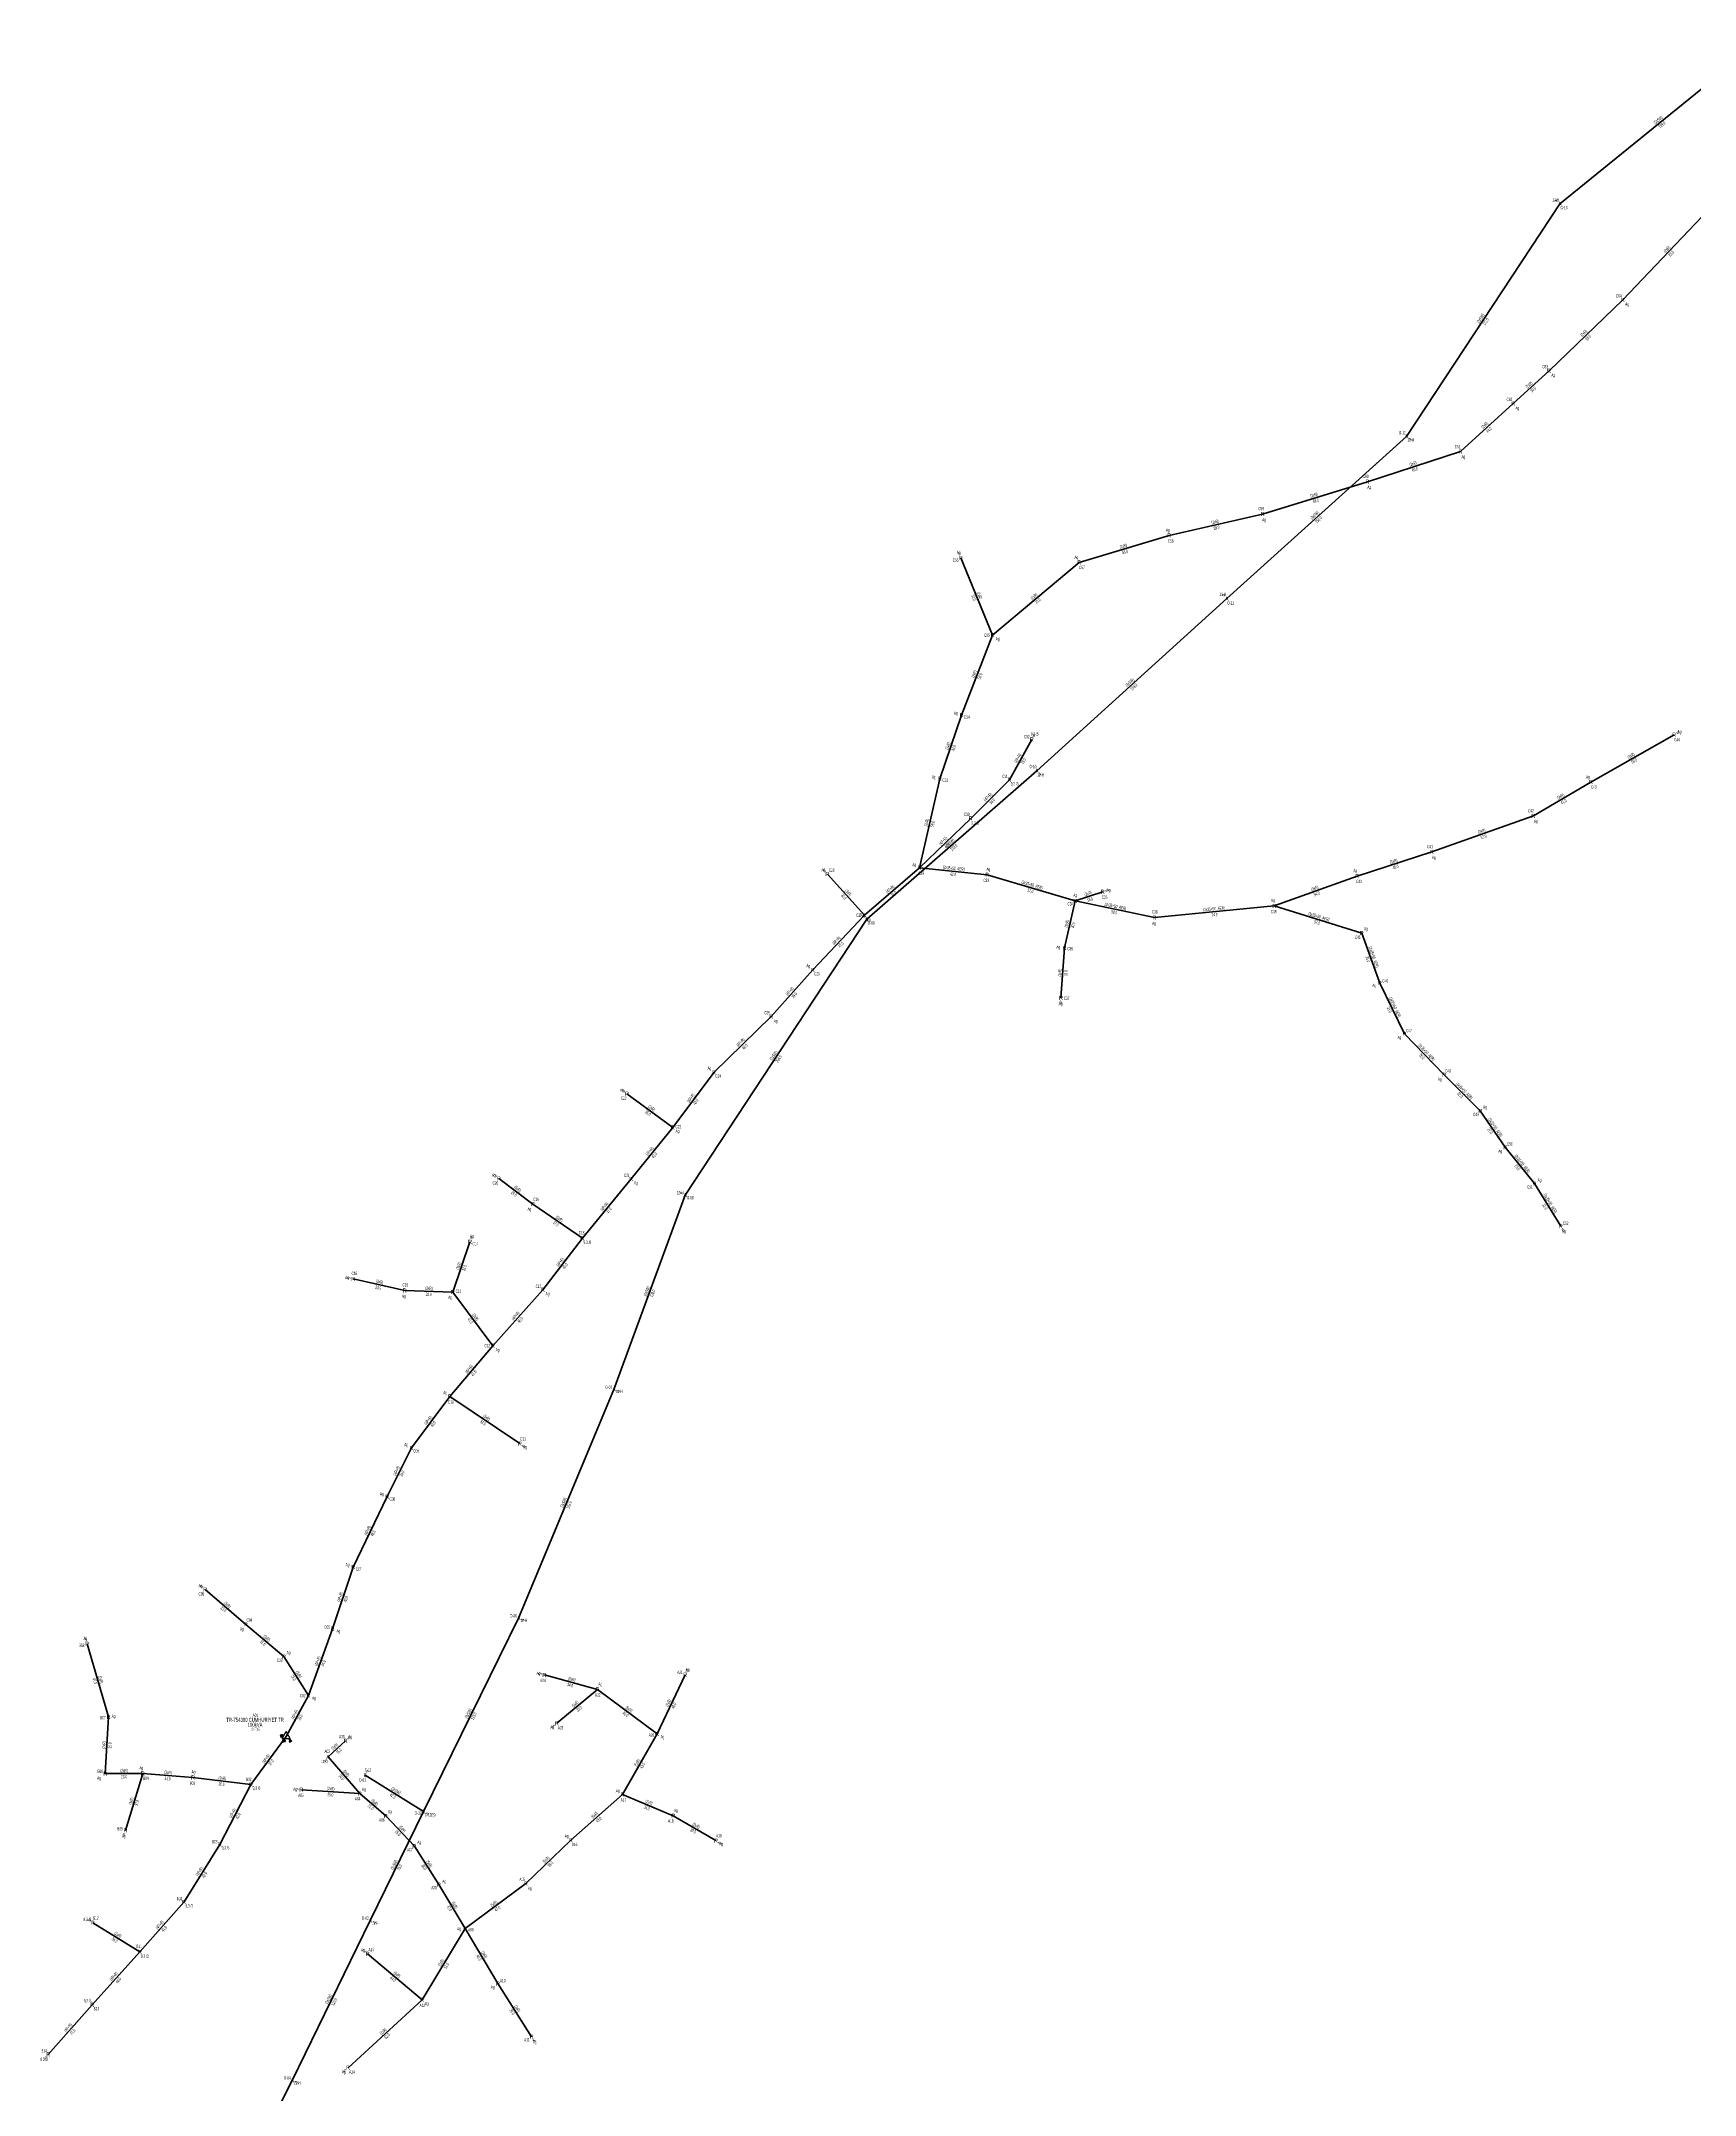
# Model space of a CAD drawing. Header units: millimetres. Extents: x 457514 to 465753, y 4009688 to 4014636.
# Drawn here: x 459125 to 460147, y 4012683 to 4013951 of the extents above; entities that cross this region are included whole.
import ezdxf
from ezdxf.enums import TextEntityAlignment as Align

# ---------------------------------------------------------------- set-up
doc = ezdxf.new("R2010")
doc.units = ezdxf.units.MM
for name, color, linetype, lineweight in [('DIREK_AG_MEVCUT', 120, 'Continuous', 25), ('DIREK_ENH_MEVCUT', 6, 'Continuous', 25), ('DIREK_OG_MEVCUT', 16, 'Continuous', 25), ('HAT_AG_HAVAI_MEVCUT', 126, 'Continuous', 50), ('HAT_ENH_HAVAI_MEVCUT', 6, 'Continuous', 70), ('TRAFO_MEVCUT', 5, 'Continuous', 30), ('TRAFO_TADILAT_BYSK', 5, 'Continuous', 30)]:
    doc.layers.add(name, color=color, linetype=linetype, lineweight=lineweight)
doc.styles.add('Direk', font='B_CAD')
doc.styles.get("Standard").update_dxf_attribs({"font": 'Arial'})

# ---------------------------------------------------------------- blocks, each defined once
blk = doc.blocks.new('MEV_DIREK')
h = blk.add_hatch(color=32)
h.paths.add_polyline_path([(-2.1, 1), (-2.4, 1.1), (-3.3, -0.5), (-3.1, -0.7), (-2.7, 0.1), (-1.9, -0.4), (-1.8, -0.2), (-2.6, 0.2)])
h.paths.add_polyline_path([(-3.5, -0.2), (-3.3, -0.2), (-2.6, 1), (-2.7, 1.1)])
h.paths.add_polyline_path([(-3.5, 0.3), (-3.4, 0.2), (-3.1, 0.8), (-3.2, 0.9)])
h.paths.add_polyline_path([(-3.6, 0.8), (-3.7, 0.7), (-3.5, 0.6), (-3.5, 0.7)])
h.paths.add_polyline_path([(-1.5, -2.3), (-2.3, -2.3), (-2.5, -3.5), (-2.4, -3.5), (-2.2, -2.5), (-1.9, -2.5), (-2.1, -3.5), (-2, -3.5), (-1.8, -2.5), (-1.5, -2.5), (-1.7, -3.5), (-1.6, -3.5), (-1.4, -2.5), (-1.1, -2.5), (-1.3, -3.5), (-1.2, -3.5), (-1, -2.5), (-0.7, -2.5), (-0.9, -3.5), (-0.8, -3.5), (-0.6, -2.3), (-1.3, -2.3), (-1.3, -1.4), (-1.5, -1.4)])
at = {"layer": 'TRAFO_MEVCUT'}
for points in [[(2.4, -1.6), (2.1, -1.9), (2.1, -1.4), (1.9, -1.4), (2, -2.3), (2.2, -2), (2.3, -2.7), (2.1, -2.7), (2.4, -2.9), (2.4, -2.9), (2.6, -2.5), (2.4, -2.6)], [(2.4, -1.6), (2.1, -1.9), (2.1, -1.4), (1.9, -1.4), (2, -2.3), (2.2, -2), (2.3, -2.7), (2.1, -2.7), (2.4, -2.9), (2, -3.2), (2.2, -3.8), (2.3, -3.7), (2.1, -3.3), (2.3, -3.1), (2.4, -3.6), (2.5, -3.6), (2.3, -3.1), (2.5, -2.9), (2.7, -3.4), (2.7, -3.4), (2.6, -2.9), (2.7, -2.8), (2.9, -3.2), (3, -3.2), (2.8, -2.7), (3, -2.6), (3.1, -3.1), (3.2, -3), (3, -2.4), (2.4, -2.9), (2.6, -2.5), (2.4, -2.6)], [(3, -2.6), (3.1, -3.1), (3.2, -3), (3, -2.4), (2.4, -2.9), (2.6, -2.5), (2.4, -2.6), (2.4, -1.6), (2.1, -1.9), (2.1, -1.4), (1.9, -1.4), (2, -2.3), (2.2, -2), (2.3, -2.7), (2.1, -2.7), (2.4, -2.9), (2, -3.2), (2.2, -3.8), (2.3, -3.7), (2.1, -3.3), (2.3, -3.1), (2.4, -3.6), (2.5, -3.6), (2.3, -3.1), (2.5, -2.9), (2.7, -3.4), (2.7, -3.4), (2.6, -2.9), (2.7, -2.8), (2.9, -3.2), (3, -3.2), (2.8, -2.7)]]:
    blk.add_hatch(color=32, dxfattribs=at).paths.add_polyline_path(points)
at = {"layer": 'TRAFO_MEVCUT', "linetype": 'Continuous'}
for p, q in [((-2.5, -1.4), (0, 2.9)), ((2.5, -1.4), (0, 2.9)), ((-2.5, -1.4), (2.5, -1.4))]:
    blk.add_line(p, q, dxfattribs=at)
at = {"layer": 'TRAFO_MEVCUT', "color": 32, "flags": 128}
blk.add_lwpolyline([(1.9, -1.4), (2.1, -1.4), (2.1, -1.9), (2.4, -1.6), (2.4, -2.6), (2.6, -2.5), (2.4, -2.9), (3, -2.4), (3.2, -3), (3.1, -3.1), (3, -2.6), (2.8, -2.7), (3, -3.2), (2.9, -3.2), (2.7, -2.8), (2.6, -2.9), (2.7, -3.4), (2.7, -3.4), (2.5, -2.9), (2.3, -3.1), (2.5, -3.6), (2.4, -3.6), (2.3, -3.1), (2.1, -3.3), (2.3, -3.7), (2.2, -3.8), (2, -3.2), (2.4, -2.9), (2.1, -2.7), (2.3, -2.7), (2.2, -2), (2, -2.3), (1.9, -1.4)], dxfattribs=at)
at = {"layer": 'TRAFO_TADILAT_BYSK', "color": 32, "flags": 128}
for points in [[(-3.5, 0.6), (-3.5, 0.7), (-3.6, 0.8), (-3.7, 0.7), (-3.5, 0.6)], [(-3.3, -0.2), (-2.6, 1), (-2.7, 1.1), (-3.5, -0.2), (-3.3, -0.2)], [(-3.4, 0.2), (-3.1, 0.8), (-3.2, 0.9), (-3.5, 0.3), (-3.4, 0.2)], [(-1.8, -0.2), (-2.6, 0.2), (-2.1, 1), (-2.4, 1.1), (-3.3, -0.5), (-3.1, -0.7), (-2.7, 0.1), (-1.9, -0.4), (-1.8, -0.2)], [(-1.3, -1.4), (-1.5, -1.4), (-1.5, -2.3), (-2.3, -2.3), (-2.5, -3.5), (-2.4, -3.5), (-2.2, -2.5), (-1.9, -2.5), (-2.1, -3.5), (-2, -3.5), (-1.8, -2.5), (-1.5, -2.5), (-1.7, -3.5), (-1.6, -3.5), (-1.4, -2.5), (-1.1, -2.5), (-1.3, -3.5), (-1.2, -3.5), (-1, -2.5), (-0.7, -2.5), (-0.9, -3.5), (-0.8, -3.5), (-0.6, -2.3), (-1.3, -2.3), (-1.3, -1.4)]]:
    blk.add_lwpolyline(points, dxfattribs=at)

msp = doc.modelspace()

# ---------------------------------------------------------------- linework, layer by layer
at = {"layer": 'HAT_AG_HAVAI_MEVCUT'}
for p, q in [((460102.015878, 4013791.179752), (460159.140456, 4013850.987033)), ((460056.483287, 4013747.37169), (460102.015878, 4013791.179752)), ((460034.383529, 4013727.161911), (460056.483287, 4013747.37169)), ((460001.76346, 4013697.536215), (460034.383529, 4013727.161911)), ((459944.363748, 4013678.908712), (460001.76346, 4013697.536215)), ((459879.598458, 4013658.953296), (459944.363748, 4013678.908712)), ((459821.936702, 4013645.711105), (459879.598458, 4013658.953296)), ((459766.419973, 4013629.063117), (459821.936702, 4013645.711105)), ((459712.931324, 4013584.180925), (459693.282338, 4013631.859671)), ((459712.931324, 4013584.180925), (459766.419973, 4013629.063117)), ((459693.748948, 4013534.838076), (459712.931324, 4013584.180925)), ((459680.316432, 4013495.546352), (459693.748948, 4013534.838076)), ((459723.303948, 4013494.821546), (459737.072102, 4013519.784227)), ((460082.33503, 4013493.482538), (460133.742616, 4013522.695944)), ((459667.796357, 4013440.527022), (459680.316432, 4013495.546352)), ((459699.40151, 4013470.996599), (459723.303948, 4013494.821546)), ((460046.779656, 4013472.590781), (460082.33503, 4013493.482538)), ((459667.796357, 4013440.527022), (459699.40151, 4013470.996599)), ((459984.112297, 4013450.328321), (460046.779656, 4013472.590781)), ((459633.858267, 4013411.260411), (459667.796357, 4013440.527022)), ((459667.796357, 4013440.527022), (459709.598733, 4013436.217255)), ((459937.976273, 4013435.400704), (459984.112297, 4013450.328321)), ((459633.858267, 4013411.260411), (459610.898637, 4013436.680102)), ((459709.598733, 4013436.217255), (459763.977239, 4013420.035979)), ((459886.787626, 4013416.987234), (459937.976273, 4013435.400704)), ((459763.977239, 4013420.035979), (459757.30166, 4013391.0923)), ((459763.977239, 4013420.035979), (459780.909004, 4013425.69986)), ((459763.977239, 4013420.035979), (459812.81108, 4013409.784206)), ((459886.787626, 4013416.987234), (459812.81108, 4013409.784206)), ((459886.787626, 4013416.987234), (459940.819186, 4013400.200472)), ((459601.87007, 4013377.474234), (459633.858267, 4013411.260411)), ((459757.30166, 4013391.0923), (459755.133105, 4013360.186551)), ((459940.819186, 4013400.200472), (459952.008838, 4013369.377234)), ((459576.233921, 4013348.622758), (459601.87007, 4013377.474234)), ((459952.008838, 4013369.377234), (459967.173414, 4013338.02955)), ((459540.939326, 4013314.24365), (459576.233921, 4013348.622758)), ((459967.173414, 4013338.02955), (459991.661269, 4013312.705774)), ((459515.408228, 4013280.179659), (459540.939326, 4013314.24365)), ((459991.661269, 4013312.705774), (460014.013391, 4013290.452843)), ((459515.408228, 4013280.179659), (459487.152154, 4013301.067683)), ((460014.013391, 4013290.452843), (460029.430511, 4013267.956337)), ((459489.7502, 4013248.446279), (459515.408228, 4013280.179659)), ((460029.430511, 4013267.956337), (460047.511179, 4013245.521163)), ((459429.068308, 4013232.930694), (459408.042227, 4013248.63917)), ((459459.631, 4013211.793), (459489.7502, 4013248.446279)), ((460047.511179, 4013245.521163), (460063.739966, 4013219.238801)), ((459459.631, 4013211.793), (459429.068308, 4013232.930694)), ((459435.214, 4013179.966), (459459.631, 4013211.793)), ((459379.678797, 4013178.560986), (459390.236833, 4013209.589788)), ((459349.91461, 4013179.529568), (459318.107781, 4013186.723969)), ((459379.678797, 4013178.560986), (459349.91461, 4013179.529568)), ((459404.434396, 4013145.425352), (459379.678797, 4013178.560986)), ((459404.434396, 4013145.425352), (459435.214, 4013179.966)), ((459377.852731, 4013114.087553), (459404.434396, 4013145.425352)), ((459354.066293, 4013082.375326), (459377.852731, 4013114.087553)), ((459377.852731, 4013114.087553), (459421.058603, 4013085.006045)), ((459339.157827, 4013052.328746), (459354.066293, 4013082.375326)), ((459318.170199, 4013008.790087), (459339.157827, 4013052.328746)), ((459305.367591, 4012970.639004), (459318.170199, 4013008.790087)), ((459251.785779, 4012973.389942), (459226.670082, 4012994.896062)), ((459275.353129, 4012953.489698), (459251.785779, 4012973.389942)), ((459290.470577, 4012929.564516), (459305.367591, 4012970.639004)), ((459167.075, 4012916.24), (459153.834, 4012961.412)), ((459290.470577, 4012929.564516), (459275.353129, 4012953.489698)), ((459469.006408, 4012933.231739), (459436.161565, 4012942.224464)), ((459469.006408, 4012933.231739), (459443.889036, 4012912.330709)), ((459505.711543, 4012905.797236), (459469.006408, 4012933.231739)), ((459505.711543, 4012905.797236), (459523.047796, 4012942.304669)), ((459290.470577, 4012929.564516), (459276.792, 4012904.267)), ((459165.057, 4012881.266), (459167.075, 4012916.24)), ((459255.016, 4012874.482), (459276.792, 4012904.267)), ((459302.601992, 4012891.545679), (459313.436408, 4012901.498767)), ((459484.355652, 4012868.417096), (459505.711543, 4012905.797236)), ((459188.146, 4012881.32), (459165.057, 4012881.266)), ((459188.146, 4012881.32), (459177.521, 4012846.221)), ((459219.18, 4012878.844), (459188.146, 4012881.32)), ((459302.601992, 4012891.545679), (459322.144659, 4012868.955506)), ((459255.016, 4012874.482), (459219.18, 4012878.844)), ((459255.016, 4012874.482), (459235.78805, 4012837.541239)), ((459322.144659, 4012868.955506), (459286.11048, 4012871.316671)), ((459322.144659, 4012868.955506), (459338.194623, 4012855.131874)), ((459452.471172, 4012840.098267), (459484.355652, 4012868.417096)), ((459484.355652, 4012868.417096), (459515.785458, 4012855.23713)), ((459338.194623, 4012855.131874), (459355.894525, 4012836.473309)), ((459515.785458, 4012855.23713), (459542.118449, 4012839.865928)), ((459235.78805, 4012837.541239), (459213.665987, 4012802.044661)), ((459355.894525, 4012836.473309), (459371.055324, 4012812.71315)), ((459424.689765, 4012813.312515), (459452.471172, 4012840.098267)), ((459371.055324, 4012812.71315), (459387.331157, 4012785.540232)), ((459387.331157, 4012785.540232), (459424.689765, 4012813.312515)), ((459213.665987, 4012802.044661), (459186.436374, 4012771.191209)), ((459186.436374, 4012771.191209), (459157.367112, 4012789.159005)), ((459387.331157, 4012785.540232), (459360.707917, 4012741.639887)), ((459387.331157, 4012785.540232), (459407.481094, 4012751.565487)), ((459186.436374, 4012771.191209), (459157.039777, 4012738.507887)), ((459360.707917, 4012741.639887), (459327.035113, 4012769.97374)), ((459407.481094, 4012751.565487), (459428.28477, 4012718.826824)), ((459157.039777, 4012738.507887), (459129.833, 4012707.844)), ((459360.707917, 4012741.639887), (459314.984223, 4012699.694024))]:
    msp.add_line(p, q, dxfattribs=at)
at = {"layer": 'HAT_ENH_HAVAI_MEVCUT'}
for p, q in [((460063.126939, 4013850.510067), (460186.863228, 4013950.958816)), ((459968.51017, 4013706.905267), (460063.126939, 4013850.510067)), ((459857.472188, 4013606.703914), (459968.51017, 4013706.905267)), ((459740.178025, 4013500.441432), (459857.472188, 4013606.703914)), ((459635.301315, 4013408.784986), (459740.178025, 4013500.441432)), ((459635.301315, 4013408.784986), (459523.135921, 4013238.428525)), ((459479.134268, 4013118.488316), (459523.135921, 4013238.428525)), ((459420.250142, 4012977.263273), (459479.134268, 4013118.488316)), ((459361.555, 4012857.863), (459420.250142, 4012977.263273)), ((459325.557683, 4012880.320876), (459361.555, 4012857.863)), ((459361.555, 4012857.863), (459328.686565, 4012790.479623)), ((459280.490184, 4012691.823966), (459328.686565, 4012790.479623)), ((459229.23573, 4012590.715318), (459280.490184, 4012691.823966))]:
    msp.add_line(p, q, dxfattribs=at)

# ---------------------------------------------------------------- block references
at = {"layer": 'TRAFO_MEVCUT'}
msp.add_blockref('MEV_DIREK', (459276.792, 4012904.267), dxfattribs=at)

# ---------------------------------------------------------------- texts
at = {"layer": 'DIREK_AG_MEVCUT', "width": 0.53}
for s, p in [('C64', (460099.536506, 4013793.65012)), ('Ag', (460104.673331, 4013788.531949)), ('C63', (460054.088788, 4013749.924408)), ('Ag', (460059.043886, 4013744.641897)), ('C62', (460032.025994, 4013729.748807)), ('Ag', (460036.902073, 4013724.39834)), ('C61', (460000.007505, 4013700.563858)), ('Ag', (460003.608739, 4013694.354561)), ('C60', (459943.308235, 4013682.245761)), ('Ag', (459945.451536, 4013675.469626)), ('C59', (459878.690853, 4013662.33357)), ('Ag', (459880.529927, 4013655.484145)), ('Ag', (459821.018663, 4013649.182495)), ('C58', (459822.831543, 4013642.32743)), ('C56', (459690.04636, 4013630.526085)), ('Ag', (459691.897232, 4013635.220663)), ('Ag', (459764.678177, 4013632.291738)), ('C57', (459768.08177, 4013625.982787)), ('C55', (459709.431501, 4013584.145703)), ('Ag', (459716.010883, 4013581.974388)), ('Ag', (459690.14813, 4013536.152859)), ('C54', (459697.03664, 4013533.637626)), ('C32', (459734.007353, 4013521.474588)), ('9,3 /5', (459738.903211, 4013523.104164)), ('C44', (460135.471852, 4013519.652961)), ('Ag', (460137.053846, 4013524.577617)), ('Ag', (459676.621037, 4013496.595305)), ('C53', (459683.683415, 4013494.59062)), ('C31', (459720.508208, 4013496.927214)), ('9,3 /3', (459726.482108, 4013492.427851)), ('Ag', (460080.49497, 4013496.666659)), ('C43', (460084.086249, 4013490.452153)), ('C30', (459696.951402, 4013473.495993)), ('9,3 /3', (459702.145327, 4013468.197586)), ('C42', (460045.300623, 4013475.762919)), ('Ag', (460048.322061, 4013469.282728)), ('C41', (459982.987641, 4013453.642705)), ('Ag', (459608.393202, 4013439.453988)), ('C28', (459613.496001, 4013439.026099)), ('Ag', (459664.536399, 4013442.487617)), ('Ag', (459710.293736, 4013439.718037)), ('Ag', (459936.80798, 4013438.821395)), ('Ag', (459985.273596, 4013446.905952)), ('C29', (459668.845524, 4013437.187973)), ('C33', (459708.917187, 4013432.784254)), ('Ag', (459784.547379, 4013426.916941)), ('C40', (459939.107496, 4013432.088555)), ('C34', (459760.952909, 4013418.274324)), ('Ag', (459763.918363, 4013423.541444)), ('C35', (459782.019322, 4013422.380645)), ('C38', (459813.003245, 4013413.278927)), ('Ag', (459886.002698, 4013420.477925)), ('C39', (459886.430955, 4013413.505455)), ('C27', (459630.358509, 4013411.301495)), ('Ag', (459636.444201, 4013408.551489)), ('Ag', (459812.617846, 4013406.270031)), ('Ag', (459943.404319, 4013402.91006)), ('Ag', (459753.492991, 4013391.661553)), ('C36', (459760.76321, 4013390.574929)), ('C45', (459938.403153, 4013397.668124)), ('Ag', (459599.098052, 4013380.016861)), ('C26', (459604.449363, 4013375.108384)), ('Ag', (459948.483097, 4013367.889069)), ('C46', (459955.23337, 4013370.738262)), ('C25', (459573.703023, 4013351.040309)), ('Ag', (459754.886385, 4013356.670357)), ('C37', (459758.624521, 4013359.941569)), ('Ag', (459578.95038, 4013346.027956)), ('C47', (459970.042999, 4013340.033416)), ('Ag', (459964.065282, 4013335.859102)), ('Ag', (459538.109717, 4013316.72972)), ('C24', (459543.56866, 4013311.93354)), ('C48', (459994.154089, 4013315.16257)), ('Ag', (459484.108213, 4013303.317886)), ('Ag', (459988.988429, 4013310.07156)), ('C23', (459485.071585, 4013298.253214)), ('C49', (460011.323435, 4013288.213615)), ('Ag', (460016.912964, 4013292.866564)), ('Ag', (459518.39079, 4013277.857422)), ('C22', (459518.877305, 4013280.643882)), ('Ag', (460026.393812, 4013265.697428)), ('C50', (460032.238753, 4013270.045303)), ('Ag', (459405.010569, 4013250.904106)), ('C21', (459487.037283, 4013250.657632)), ('C20', (459405.947444, 4013245.835265)), ('C19', (459431.111487, 4013235.772422)), ('Ag', (459492.676327, 4013246.061133)), ('C51', (460044.653992, 4013243.499658)), ('Ag', (460050.604857, 4013247.709989)), ('Ag', (459426.904195, 4013229.920765)), ('Ag', (459391.401105, 4013213.011446)), ('C18', (459459.146298, 4013215.259275)), ('Ag', (460065.676784, 4013216.102144)), ('C52', (460066.717983, 4013221.077663)), ('C14', (459393.550269, 4013208.46234)), ('9,3 /8', (459462.740166, 4013209.324031)), ('Ag', (459314.356419, 4013187.572492)), ('C16', (459318.879942, 4013190.137731)), ('Ag', (459349.46387, 4013176.013219)), ('C15', (459350.359613, 4013183.001163)), ('Ag', (459377.984037, 4013175.312341)), ('C13', (459383.135841, 4013179.107653)), ('C17', (459432.51719, 4013182.196967)), ('Ag', (459438.121497, 4013177.56074)), ('C12', (459400.936068, 4013145.533526)), ('Ag', (459407.277774, 4013142.953195)), ('Ag', (459374.900179, 4013116.443622)), ('C10', (459378.435919, 4013110.636482)), ('Ag', (459350.828976, 4013084.369357)), ('C11', (459423.012949, 4013087.909582)), ('C09', (459357.046342, 4013080.539759)), ('Ag', (459424.206366, 4013082.887312)), ('Ag', (459335.727364, 4013054.006559)), ('C08', (459342.301919, 4013050.790994)), ('Ag', (459314.623891, 4013010.233221)), ('C07', (459321.412052, 4013007.470848)), ('Ag', (459223.806805, 4012997.347834)), ('C05', (459224.393632, 4012992.237533)), ('Ag', (459249.369593, 4012970.54845)), ('C04', (459254.053048, 4012976.056304)), ('C06', (459302.063132, 4012971.7925)), ('Ag', (459308.988377, 4012969.375087)), ('B08', (459150.475319, 4012960.42749)), ('Ag', (459152.821411, 4012964.866473)), ('C03', (459272.713843, 4012951.190967)), ('Ag', (459278.194211, 4012955.964186)), ('A21', (459519.886164, 4012943.80603)), ('Ag', (459524.614456, 4012945.60381)), ('Ag', (459432.455682, 4012943.239113)), ('A24', (459435.237303, 4012938.848706)), ('Ag', (459470.611519, 4012936.516334)), ('C02', (459286.97259, 4012929.445822)), ('Ag', (459293.959198, 4012927.999034)), ('A22', (459469.097706, 4012929.732929)), ('B07', (459163.597616, 4012915.842762)), ('Ag', (459170.177444, 4012916.705282)), ('Ag', (459440.988995, 4012909.917485)), ('A23', (459446.127777, 4012909.640349)), ('A03', (459311.068589, 4012904.076252)), ('Ag', (459316.206349, 4012904.043386)), ('A20', (459502.284787, 4012905.084955)), ('Ag', (459509.092932, 4012904.031681)), ('B06', (459161.883458, 4012882.742019)), ('Ag', (459187.311531, 4012884.840683)), ('Ag', (459219.534286, 4012882.361765)), ('Ag', (459161.225672, 4012878.559242)), ('B04', (459190.118213, 4012878.428568)), ('B03', (459218.829277, 4012875.361617)), ('B02', (459253.623481, 4012877.693057)), ('9,3 /3', (459258.422133, 4012872.367305)), ('Ag', (459282.264614, 4012871.568674)), ('A05', (459285.881631, 4012867.824161)), ('Ag', (459324.79388, 4012871.610515)), ('Ag', (459481.424197, 4012870.796432)), ('A04', (459320.819759, 4012865.715963)), ('Ag', (459340.778277, 4012857.84269)), ('A17', (459484.9291, 4012864.964393)), ('Ag', (459517.418509, 4012858.510829)), ('B05', (459174.171122, 4012847.235059)), ('Ag', (459176.477151, 4012842.772714)), ('A06', (459335.779887, 4012852.59829)), ('Ag', (459449.930191, 4012842.843949)), ('A18', (459514.223119, 4012852.105183)), ('A19', (459543.882878, 4012842.88864)), ('B09', (459232.748281, 4012839.276119)), ('9,3 /5', (459239.282983, 4012835.546586)), ('A07', (459353.137063, 4012834.317757)), ('Ag', (459358.872257, 4012838.80105)), ('A16', (459454.848436, 4012837.52949)), ('Ag', (459545.405846, 4012837.946995)), ('B10', (459210.859075, 4012804.135413)), ('A08', (459368.078472, 4012810.872403)), ('Ag', (459374.288892, 4012814.712638)), ('A15', (459422.426428, 4012815.982216)), ('Ag', (459427.101503, 4012810.467769)), ('B12', (459159.207319, 4012792.136191)), ('9,3 /3', (459216.858383, 4012799.66678)), ('9,3 /8', (459153.955458, 4012791.267758)), ('Ag', (459383.4763, 4012785.5508)), ('A09', (459390.7627, 4012784.851384)), ('B11', (459185.92358, 4012774.65344)), ('9,3 /3', (459189.383747, 4012768.565228)), ('Ag', (459324.149287, 4012772.402007)), ('A13', (459329.288555, 4012772.651798)), ('9,3 /3', (459154.09627, 4012741.137409)), ('Ag', (459404.240836, 4012749.575754)), ('A10', (459410.463652, 4012753.396975)), ('B13', (459159.649947, 4012736.176147)), ('A12', (459360.805079, 4012738.141236)), ('Ag', (459363.626581, 4012739.246645)), ('A11', (459425.330728, 4012716.949688)), ('Ag', (459430.263983, 4012715.712144)), ('9,3 /8', (459127.245627, 4012704.927855)), ('B14', (459127.214948, 4012710.166887)), ('Ag', (459312.212395, 4012697.151214)), ('A14', (459317.350254, 4012697.114898))]:
    msp.add_text(s, height=2.05, dxfattribs=at).set_placement(p, align=Align.MIDDLE_CENTER)
at = {"layer": 'DIREK_AG_MEVCUT', "style": 'Direk'}
for p in [(460102.015878, 4013791.179752), (460056.483287, 4013747.37169), (460034.383529, 4013727.161911), (460001.76346, 4013697.536215), (459944.363748, 4013678.908712), (459879.598458, 4013658.953296), (459821.936702, 4013645.711105), (459693.282338, 4013631.859671), (459766.419973, 4013629.063117), (459712.931324, 4013584.180925), (459693.748948, 4013534.838076), (459737.072102, 4013519.784227), (460133.742616, 4013522.695944), (459680.316432, 4013495.546352), (459723.303948, 4013494.821546), (460082.33503, 4013493.482538), (459699.40151, 4013470.996599), (460046.779656, 4013472.590781), (459667.796357, 4013440.527022), (459984.112297, 4013450.328321), (459610.898637, 4013436.680102), (459709.598733, 4013436.217255), (459780.909004, 4013425.69986), (459937.976273, 4013435.400704), (459763.977239, 4013420.035979), (459886.787626, 4013416.987234), (459633.858267, 4013411.260411), (459812.81108, 4013409.784206), (459940.819186, 4013400.200472), (459757.30166, 4013391.0923), (459601.87007, 4013377.474234), (459952.008838, 4013369.377234), (459755.133105, 4013360.186551), (459576.233921, 4013348.622758), (459967.173414, 4013338.02955), (459540.939326, 4013314.24365), (459991.661269, 4013312.705774), (459487.152154, 4013301.067683), (460014.013391, 4013290.452843), (459515.408228, 4013280.179659), (460029.430511, 4013267.956337), (459408.042227, 4013248.63917), (459489.7502, 4013248.446279), (460047.511179, 4013245.521163), (459429.068308, 4013232.930694), (459459.631, 4013211.793), (460063.739966, 4013219.238801), (459390.236833, 4013209.589788), (459318.107781, 4013186.723969), (459349.91461, 4013179.529568), (459379.678797, 4013178.560986), (459435.214, 4013179.966), (459404.434396, 4013145.425352), (459377.852731, 4013114.087553), (459421.058603, 4013085.006045), (459354.066293, 4013082.375326), (459339.157827, 4013052.328746), (459318.170199, 4013008.790087), (459226.670082, 4012994.896062), (459251.785779, 4012973.389942), (459305.367591, 4012970.639004), (459153.834, 4012961.412), (459275.353129, 4012953.489698), (459436.161565, 4012942.224464), (459469.006408, 4012933.231739), (459523.047796, 4012942.304669), (459290.470577, 4012929.564516), (459167.075, 4012916.24), (459443.889036, 4012912.330709), (459505.711543, 4012905.797236), (459313.436408, 4012901.498767), (459165.057, 4012881.266), (459188.146, 4012881.32), (459219.18, 4012878.844), (459255.016, 4012874.482), (459286.11048, 4012871.316671), (459322.144659, 4012868.955506), (459484.355652, 4012868.417096), (459338.194623, 4012855.131874), (459515.785458, 4012855.23713), (459177.521, 4012846.221), (459235.78805, 4012837.541239), (459355.894525, 4012836.473309), (459452.471172, 4012840.098267), (459542.118449, 4012839.865928), (459371.055324, 4012812.71315), (459424.689765, 4012813.312515), (459213.665987, 4012802.044661), (459157.367112, 4012789.159005), (459387.331157, 4012785.540232), (459186.436374, 4012771.191209), (459327.035113, 4012769.97374), (459360.707917, 4012741.639887), (459407.481094, 4012751.565487), (459157.039777, 4012738.507887), (459428.28477, 4012718.826824), (459129.833, 4012707.844), (459314.984223, 4012699.694024)]:
    msp.add_text('R', height=2.5, dxfattribs=at).set_placement(p, align=Align.MIDDLE_CENTER)
at = {"layer": 'DIREK_AG_MEVCUT', "color": 32, "style": 'Direk'}
for rotation, p in [(562.39715, (459692.21547, 4013634.448453)), (511.12109, (459738.42439, 4013522.236026)), (479.608284, (460136.177002, 4013524.079333)), (582.089049, (459609.02184, 4013438.757993)), (468.495716, (459783.564377, 4013426.588115)), (355.986321, (459754.93712, 4013357.393418)), (593.526701, (459484.900579, 4013302.732137)), (593.236781, (459405.799103, 4013250.314997)), (521.208324, (459391.138791, 4013212.240537)), (391.694428, (460065.211055, 4013216.856387)), (617.254711, (459315.376772, 4013187.341698)), (416.055835, (459423.381433, 4013083.442568)), (589.42715, (459224.543259, 4012996.717222)), (556.33713, (459153.046392, 4012964.098945)), (514.598401, (459524.248885, 4012944.833974)), (614.688002, (459433.460959, 4012942.963874)), (309.765007, (459441.736748, 4012910.539716)), (492.572282, (459315.498397, 4012903.393022)), (626.251013, (459283.316472, 4012871.49975)), (343.15814, (459176.709753, 4012843.541097)), (419.726859, (459544.536618, 4012838.454384)), (598.279667, (459154.985363, 4012790.631171)), (589.921194, (459324.892666, 4012771.776494)), (392.433784, (459429.786478, 4012716.463591)), (318.418704, (459127.97469, 4012705.749559)), (312.532553, (459312.920921, 4012697.801199))]:
    msp.add_text('5', height=2, rotation=rotation, dxfattribs=at).set_placement(p, align=Align.MIDDLE_CENTER)
at = {"layer": 'DIREK_ENH_MEVCUT', "width": 0.53}
for s, p in [('12-H', (460060.520768, 4013852.869475)), ('O-13', (460065.721599, 4013848.161081)), ('O-12', (459965.855035, 4013709.185674)), ('12-H', (459971.177359, 4013704.614507)), ('12-H', (459855.115407, 4013609.310466)), ('O-11', (459859.819548, 4013604.107782)), ('O-10', (459737.851392, 4013503.056156)), ('12-H', (459742.513913, 4013497.816307)), ('D-12', (459632.579751, 4013411.159572)), ('O-09', (459637.938589, 4013406.483945)), ('12-H', (459519.993901, 4013240.012501)), ('O-08', (459526.26124, 4013236.852969)), ('O-07', (459475.875351, 4013119.764817)), ('12-H', (459482.411345, 4013117.204702)), ('O-06', (459417.062897, 4012978.709466)), ('12-H', (459423.454755, 4012975.809199)), ('T-12', (459327.279604, 4012883.426242)), ('O-01', (459323.860405, 4012877.259953)), ('O-02', (459358.190909, 4012856.897135)), ('D-12(S)', (459365.644269, 4012855.860561)), ('O-03', (459325.541312, 4012792.015)), ('12-H', (459331.848733, 4012788.935989)), ('O-04', (459277.356804, 4012693.383431)), ('12-H', (459283.64035, 4012690.256146))]:
    msp.add_text(s, height=2.05, dxfattribs=at).set_placement(p, align=Align.MIDDLE_CENTER)
at = {"layer": 'DIREK_ENH_MEVCUT', "color": 32, "style": 'Direk'}
for rotation, p in [(227.844967, (460061.05121, 4013852.389256)), (409.341817, (459970.634278, 4013705.080941)), (222.119123, (459855.594301, 4013608.78082)), (401.663311, (459742.039331, 4013498.349653)), (228.895061, (459633.191497, 4013410.625819)), (243.246114, (459520.635665, 4013239.688971)), (428.609977, (459481.741403, 4013117.467115)), (425.594119, (459422.799937, 4012976.106319)), (150.991684, (459326.915505, 4012882.769614)), (423.909871, (459364.069689, 4012856.631604)), (423.980364, (459331.202768, 4012789.251322)), (423.540736, (459282.996887, 4012690.576394))]:
    msp.add_text('4', height=2, rotation=rotation, dxfattribs=at).set_placement(p, align=Align.MIDDLE_CENTER)
at = {"layer": 'DIREK_ENH_MEVCUT', "style": 'Direk'}
for s, p in [('A', (460063.126939, 4013850.510067)), ('A', (459968.51017, 4013706.905267)), ('A', (459857.472188, 4013606.703914)), ('A', (459740.178025, 4013500.441432)), ('6', (459635.301315, 4013408.784986)), ('A', (459523.135921, 4013238.428525)), ('A', (459479.134268, 4013118.488316)), ('A', (459420.250142, 4012977.263273)), ('6', (459325.557683, 4012880.320876)), ('6', (459361.555, 4012857.863)), ('A', (459328.686565, 4012790.479623)), ('A', (459280.490184, 4012691.823966))]:
    msp.add_text(s, height=2.5, dxfattribs=at).set_placement(p, align=Align.MIDDLE_CENTER)
at = {"layer": 'DIREK_OG_MEVCUT', "width": 0.53}
for s, p in [('A02', (459302.104775, 4012895.010182)), ('11 /3', (459300.428374, 4012888.732077))]:
    msp.add_text(s, height=2.05, dxfattribs=at).set_placement(p, align=Align.MIDDLE_CENTER)
at = {"layer": 'DIREK_OG_MEVCUT', "color": 32, "style": 'Direk'}
msp.add_text('4', height=2, rotation=322.312509, dxfattribs=at).set_placement((459300.8902, 4012889.32988), align=Align.MIDDLE_CENTER)
at = {"layer": 'DIREK_OG_MEVCUT', "style": 'Direk'}
msp.add_text('A', height=2.5, dxfattribs=at).set_placement((459302.601992, 4012891.545679), align=Align.MIDDLE_CENTER)
at = {"layer": 'HAT_AG_HAVAI_MEVCUT', "lineweight": 30, "width": 0.53}
for s, rotation, p in [('(2xR)', 46.314275, (460129.963498, 4013821.67049, 230079.570228)), ('(2xR)', 43.894166, (460078.660253, 4013769.888249, 230051.007939)), ('(2xR)', 42.442281, (460044.859788, 4013737.894064, 230028.241644)), ('(2xR)', 42.245872, (460017.502028, 4013712.97829, 230017.191764)), ('(2xR)', 17.979418, (459972.80123, 4013689.030956, 230000.88173)), ('(2xR)', 17.12506, (459911.730814, 4013669.743319, 229972.181874)), ('(2xR)', 12.933876, (459850.577327, 4013653.160635, 229939.799229)), ('(2xR)', 16.692587, (459793.934186, 4013638.201292, 229910.968351)), ('(2xR)', 292.39715, (459703.892711, 4013608.344168, 229846.641169)), ('(2xR)', 39.999929, (459739.12928, 4013607.27316, 229883.209987)), ('(2xR)', 68.75606, (459702.547897, 4013559.817489, 229856.465662)), ('(2xR)', 71.126171, (459686.228392, 4013515.467176, 229846.874474)), ('(4P+R)', 61.12109, (459729.443729, 4013507.713403, 229868.536051)), ('(3xR)', 29.608284, (460107.618866, 4013508.828251, 230066.871308)), ('(4P+R)', 44.906974, (459710.752665, 4013483.511088, 229861.651974)), ('(3xR)', 30.437799, (460064.126731, 4013483.769512, 230041.167515)), ('(2xR)', 77.180206, (459673.227582, 4013468.22529, 229840.158216)), ('(3xR)', 19.557486, (460015.161437, 4013462.260511, 230023.389828)), ('(4P+R)', 43.951965, (459683.008986, 4013456.373744, 229849.700755)), ('(3x35+50_AER)', 354.113681, (459688.784717, 4013439.217657, 229854.799367)), ('(3xR)', 17.929331, (459960.782618, 4013443.673234, 229992.056149)), ('(3xR)', 312.089049, (459623.009241, 4013424.539999, 229805.449319)), ('(4P+R)', 40.772938, (459650.272209, 4013426.537425, 229833.898178)), ('(3x35+50_AER)', 343.428705, (459737.030413, 4013428.941313, 229881.988619)), ('(3xR)', 19.784565, (459912.094238, 4013426.993795, 229968.988137)), ('(2xR)', 18.495716, (459772.173473, 4013423.674015, 229890.454502)), ('(3x35+50_AER)', 348.143968, (459788.568795, 4013415.741959, 229906.40554)), ('(3x35+50_AER)', 365.561306, (459849.716979, 4013414.231719, 229906.40554)), ('(3xR)', 437.012397, (459759.811193, 4013405.755169, 229878.65083)), ('(3x35+50_AER)', 342.740796, (459914.055597, 4013409.405579, 229970.409593)), ('(4P+R)', 46.565822, (459617.246929, 4013394.951715, 229816.929134)), ('(3x35+50_AER)', 289.952238, (459947.212993, 4013385.078904, 229976.004419)), ('(3xR)', 445.986321, (459755.369467, 4013375.698921, 229877.566552)), ('(4P+R)', 48.377121, (459588.416593, 4013363.613087, 229800.935035)), ('(3x35+50_AER)', 295.815574, (459960.356297, 4013354.073546, 229983.586707)), ('(4P+R)', 44.247198, (459557.993532, 4013332.04209, 229788.116961)), ('(3x35+50_AER)', 314.038572, (459980.028383, 4013325.958533, 229995.830634)), ('(4P+R)', 53.148294, (459527.493615, 4013297.721438, 229770.469663)), ('(3x35+50_AER)', 315.127412, (460003.437033, 4013302.181684, 230007.006696)), ('(2xR)', 323.526701, (459501.785472, 4013291.307185, 229743.576077)), ('(3x35+50_AER)', 304.4233, (460022.423102, 4013279.685097, 230014.715256)), ('(4P+R)', 51.042724, (459501.918241, 4013264.847398, 229757.704114)), ('(3x35+50_AER)', 308.86559, (460039.132672, 4013257.272121, 230023.755589)), ('(5xR)', 323.236781, (459419.064, 4013241.46588, 229704.021113)), ('(3x35+50_AER)', 301.694428, (460056.348805, 4013232.826563, 230031.869983)), ('(5xR)', 325.331587, (459444.833156, 4013223.060936, 229714.534154)), ('(4P+R)', 50.588934, (459474.03388, 4013230.659287, 229744.8751)), ('(4P+R)', 52.505344, (459446.748101, 4013196.396884, 229729.8155)), ('(3xR)', 347.254711, (459334.19872, 4013183.955825, 229659.053891)), ('(3xR)', 71.208324, (459384.153123, 4013194.349196, 229695.118416)), ('(3xR)', 358.136148, (459364.824349, 4013179.894827, 229674.957305)), ('(3xR)', 306.763371, (459392.737543, 4013162.501904, 229689.839398)), ('(4P+R)', 48.295368, (459419.189601, 4013163.261173, 229717.607)), ('(4P+R)', 49.694386, (459390.495349, 4013130.306287, 229702.217198)), ('(4P+R)', 53.12748, (459365.279535, 4013098.741471, 229688.926365)), ('(3xR)', 326.055835, (459399.930294, 4013100.251944, 229710.529301)), ('(4P+R)', 63.610383, (459345.850636, 4013067.729838, 229677.033146)), ('(4P+R)', 64.263804, (459327.898331, 4013030.928511, 229669.578913)), ('(3xR)', 319.42715, (459239.780783, 4012984.788645, 229613.335041)), ('(4P+R)', 71.449455, (459310.963058, 4012989.984965, 229659.0851)), ('(3xR)', 319.822291, (459264.117841, 4012964.08926, 229625.892889)), ('(4P+R)', 70.065159, (459297.120015, 4012950.391569, 229652.683795)), ('(2xR)', 286.33713, (459161.27018, 4012939.065095, 229576.917)), ('(3xR)', 302.287295, (459283.630426, 4012941.981147, 229637.676565)), ('(5xR)', 344.688002, (459452.808451, 4012938.547928, 229718.080783)), ('(4P+R)', 421.599542, (459282.88359, 4012917.320044, 229638.396)), ('(5xR)', 399.765007, (459455.904028, 4012923.434597, 229721.944518)), ('(5xR)', 323.224475, (459487.867855, 4012920.195326, 229734.503204)), ('(2xR)', 64.598401, (459513.611845, 4012924.415569, 229761.523898)), ('(2xR)', 86.697695, (459165.217411, 4012898.801964, 229583.5375)), ('(2xR)', 42.572282, (459307.444158, 4012897.148184, 229656.718204)), ('(3xR)', 360.134002, (459176.599512, 4012882.142998, 229582.5285)), ('(3xR)', 355.438407, (459203.730601, 4012880.929308, 229594.073)), ('(4P+R)', 53.829228, (459265.217828, 4012889.876165, 229638.396)), ('(5xR)', 310.862948, (459313.016161, 4012880.806707, 229661.072329)), ('(5xR)', 60.259959, (459494.295555, 4012887.528822, 229752.855772)), ('(3xR)', 353.06003, (459237.200705, 4012877.506772, 229609.59)), ('(2xR)', 356.251013, (459304.183147, 4012870.98427, 229643.05524)), ('(3xR)', 433.15814, (459182.019958, 4012864.016771, 229588.7605)), ('(4P+R)', 422.502676, (459244.648048, 4012856.404071, 229617.894025)), ('(5xR)', 319.262094, (459330.724351, 4012862.687737, 229669.097311)), ('(5xR)', 41.610512, (459467.848958, 4012854.893206, 229742.177826)), ('(2xR)', 337.249452, (459500.399267, 4012862.610981, 229757.892729)), ('(5xR)', 313.489633, (459347.661248, 4012846.387581, 229677.947262)), ('(2xR)', 329.726859, (459529.380458, 4012848.285616, 229771.059224)), ('(4P+R)', 418.068147, (459224.005643, 4012820.242524, 229606.832994)), ('(5xR)', 302.540991, (459364.19148, 4012825.050447, 229685.527662)), ('(5xR)', 43.954674, (459437.990493, 4012827.317297, 229726.235586)), ('(5xR)', 300.920453, (459379.92244, 4012799.563462, 229693.665579)), ('(5xR)', 36.627007, (459405.503348, 4012800.10853, 229712.344883)), ('(2xR)', 328.279667, (459172.34865, 4012780.898138, 229578.683556)), ('(4P+R)', 408.570092, (459199.41388, 4012787.180383, 229593.218187)), ('(2xR)', 300.671575, (459398.137215, 4012768.986459, 229703.740547)), ('(4P+R)', 408.030607, (459171.106099, 4012755.417971, 229578.519889)), ('(3xR)', 319.921194, (459344.418779, 4012756.457199, 229663.517556)), ('(3xR)', 418.765402, (459373.292743, 4012764.030822, 229680.353958)), ('(2xR)', 302.433784, (459418.600342, 4012735.652032, 229714.142385)), ('(4P+R)', 408.418704, (459142.800576, 4012723.740073, 229564.9165)), ('(2xR)', 402.532553, (459337.271462, 4012721.293315, 229657.492111))]:
    msp.add_text(s, height=2.05, rotation=rotation, dxfattribs=at).set_placement(p, align=Align.CENTER)
for s, rotation, p in [('83.0', 46.314275, (460131.192835, 4013820.496296, 230079.570228)), ('63.0', 43.894166, (460079.838912, 4013768.663192, 230051.007939)), ('30.0', 42.442281, (460046.007028, 4013736.639536, 230028.241644)), ('44.0', 42.245872, (460018.644961, 4013711.719836, 230017.191764)), ('60.0', 17.979418, (459973.325978, 4013687.413972, 230000.88173)), ('68.0', 17.12506, (459912.231393, 4013668.118689, 229972.181874)), ('59.0', 12.933876, (459850.957832, 4013651.503766, 229939.799229)), ('58.0', 16.692587, (459794.422489, 4013636.572931, 229910.968351)), ('52.0', 292.39715, (459702.320951, 4013607.696427, 229846.641169)), ('70.0', 39.999929, (459740.222017, 4013605.970883, 229883.209987)), ('53.0', 68.75606, (459704.132375, 4013559.201512, 229856.465662)), ('42.0', 71.126171, (459687.836988, 4013514.917251, 229846.874474)), ('29.0', 61.12109, (459730.932321, 4013506.892371, 229868.536051)), ('59.0', 29.608284, (460108.45878, 4013507.350231, 230066.871308)), ('34.0', 44.906974, (459711.952793, 4013482.307057, 229861.651974)), ('41.0', 30.437799, (460064.987956, 4013482.303807, 230041.167515)), ('56.0', 77.180206, (459674.885206, 4013467.848084, 229840.158216)), ('44.0', 43.951965, (459684.18888, 4013455.149877, 229849.700755)), ('67.0', 19.557486, (460015.730516, 4013460.65859, 230023.389828)), ('48.0', 17.929331, (459961.305953, 4013442.055791, 229992.056149)), ('42.0', 354.113681, (459688.610373, 4013437.526621, 229854.799367)), ('57.0', 343.428705, (459736.545559, 4013427.311921, 229881.988619)), ('34.0', 312.089049, (459621.747664, 4013423.400515, 229805.449319)), ('45.0', 40.772938, (459651.382416, 4013425.250009, 229833.898178)), ('18.0', 18.495716, (459772.71277, 4013422.061824, 229890.454502)), ('50.0', 348.143968, (459788.219524, 4013414.078225, 229906.40554)), ('54.0', 19.784565, (459912.669662, 4013425.394143, 229968.988137)), ('30.0', 437.012397, (459761.467705, 4013405.37311, 229878.65083)), ('74.0', 365.561306, (459849.881728, 4013412.539721, 229906.40554)), ('57.0', 342.740796, (459913.551216, 4013407.782126, 229970.409593)), ('47.0', 46.565822, (459618.481409, 4013393.78293, 229816.929134)), ('31.0', 445.986321, (459757.065298, 4013375.57993, 229877.566552)), ('33.0', 289.952238, (459945.615032, 4013384.498801, 229976.004419)), ('39.0', 48.377121, (459589.687399, 4013362.483905, 229800.935035)), ('35.0', 295.815574, (459958.825956, 4013353.333237, 229983.586707)), ('49.0', 44.247198, (459559.179716, 4013330.824318, 229788.116961)), ('35.0', 314.038572, (459978.8063, 4013324.776791, 229995.830634)), ('32.0', 315.127412, (460002.237627, 4013300.976932, 230007.006696)), ('35.0', 323.526701, (459500.77491, 4013289.940157, 229743.576077)), ('43.0', 53.148294, (459528.853939, 4013296.70187, 229770.469663)), ('27.0', 304.4233, (460021.0208, 4013278.724083, 230014.715256)), ('41.0', 51.042724, (459503.240186, 4013263.778539, 229757.704114)), ('29.0', 308.86559, (460037.809018, 4013256.205379, 230023.755589)), ('26.0', 323.236781, (459418.046534, 4013240.103984, 229704.021113)), ('47.0', 50.588934, (459475.347319, 4013229.579992, 229744.8751)), ('31.0', 301.694428, (460054.902339, 4013231.933402, 230031.869983)), ('37.0', 325.331587, (459443.866152, 4013221.662758, 229714.534154)), ('33.0', 71.208324, (459385.762506, 4013193.801578, 229695.118416)), ('40.0', 52.505344, (459448.096899, 4013195.362116, 229729.8155)), ('33.0', 347.254711, (459333.823671, 4013182.297712, 229659.053891)), ('30.0', 358.136148, (459364.769058, 4013178.195727, 229674.957305)), ('41.0', 306.763371, (459391.375649, 4013161.484434, 229689.839398)), ('46.0', 48.295368, (459420.458795, 4013162.130179, 229717.607)), ('41.0', 49.694386, (459391.791778, 4013129.206618, 229702.217198)), ('40.0', 53.12748, (459366.639488, 4013097.721409, 229688.926365)), ('52.0', 326.055835, (459398.98104, 4013098.841654, 229710.529301)), ('34.0', 63.610383, (459347.373483, 4013066.974234, 229677.033146)), ('48.0', 64.263804, (459329.429695, 4013030.190323, 229669.578913)), ('33.0', 319.42715, (459238.675078, 4012983.497359, 229613.335041)), ('40.0', 71.449455, (459312.574732, 4012989.444126, 229659.0851)), ('31.0', 319.822291, (459263.021068, 4012962.79038, 229625.892889)), ('44.0', 70.065159, (459298.718153, 4012949.811951, 229652.683795)), ('47.0', 286.33713, (459159.63882, 4012938.586905, 229576.917)), ('28.0', 302.287295, (459282.19328, 4012941.073067, 229637.676565)), ('34.0', 344.688002, (459452.359523, 4012936.908274, 229718.080783)), ('33.0', 399.765007, (459456.991416, 4012922.12785, 229721.944518)), ('46.0', 323.224475, (459486.850097, 4012918.833648, 229734.503204)), ('40.0', 64.598401, (459515.147494, 4012923.686336, 229761.523898)), ('29.0', 421.599542, (459284.378987, 4012916.511471, 229638.396)), ('35.0', 86.697695, (459166.914589, 4012898.704036, 229583.5375)), ('15.0', 42.572282, (459308.594242, 4012895.896262, 229656.718204)), ('37.0', 53.829228, (459266.590172, 4012888.872835, 229638.396)), ('43.0', 60.259959, (459495.77164, 4012886.68551, 229752.855772)), ('23.0', 360.134002, (459176.603488, 4012880.443002, 229582.5285)), ('31.0', 355.438407, (459203.595399, 4012879.234692, 229594.073)), ('36.0', 353.06003, (459236.995295, 4012875.819228, 229609.59)), ('36.0', 356.251013, (459304.071992, 4012869.287907, 229643.05524)), ('30.0', 310.862948, (459311.73049, 4012879.694479, 229661.072329)), ('37.0', 433.15814, (459183.647042, 4012863.524229, 229588.7605)), ('42.0', 422.502676, (459246.156003, 4012855.619169, 229617.894025)), ('21.0', 319.262094, (459329.614931, 4012861.399643, 229669.097311)), ('34.0', 337.249452, (459499.741843, 4012861.043245, 229757.892729)), ('26.0', 313.489633, (459346.4279, 4012845.217602, 229677.947262)), ('43.0', 41.610512, (459468.977866, 4012853.622156, 229742.177826)), ('30.0', 329.726859, (459528.523449, 4012846.817442, 229771.059224)), ('42.0', 418.068147, (459225.448395, 4012819.343377, 229606.832994)), ('28.0', 302.540991, (459362.758369, 4012824.136012, 229685.527662)), ('39.0', 43.954674, (459439.170444, 4012826.093485, 229726.235586)), ('32.0', 300.920453, (459378.464041, 4012798.689921, 229693.665579)), ('47.0', 36.627007, (459406.517574, 4012798.744218, 229712.344883)), ('34.0', 328.279667, (459171.454835, 4012779.452076, 229578.683556)), ('41.0', 408.570092, (459200.688482, 4012786.055487, 229593.218187)), ('40.0', 300.671575, (459396.675036, 4012768.119261, 229703.740547)), ('44.0', 408.030607, (459172.370052, 4012754.281124, 229578.519889)), ('44.0', 319.921194, (459343.32425, 4012755.156428, 229663.517556)), ('51.0', 418.765402, (459374.746331, 4012763.149298, 229680.353958)), ('39.0', 302.433784, (459417.165522, 4012734.74028, 229714.142385)), ('41.0', 408.418704, (459144.072201, 4012722.611814, 229564.9165)), ('62.0', 402.532553, (459338.420677, 4012720.040596, 229657.492111))]:
    msp.add_text(s, height=2.05, rotation=rotation, dxfattribs=at).set_placement(p, align=Align.TOP_CENTER)
at = {"layer": 'HAT_ENH_HAVAI_MEVCUT', "lineweight": 30, "width": 0.53}
for rotation, p in [(39.069589, (460124.459359, 4013901.394366, 230093.431614)), (56.620346, (460015.108768, 4013779.175324, 230031.563469)), (42.063287, (459912.421721, 4013657.435635, 229984.255085)), (42.17496, (459798.254419, 4013554.202606, 229928.736094)), (41.151663, (459687.180324, 4013455.253234, 229870.089012)), (416.638459, (459578.508684, 4013324.074188, 229761.56796)), (69.85377, (459500.3371, 4013178.751175, 229761.56796)), (67.366185, (459448.907669, 4013048.202908, 229739.567134)), (63.822054, (459390.139757, 4012917.938123, 229710.125071)), (328.040935, (459344.006258, 4012869.813101, 229680.7775)), (423.997688, (459344.356823, 4012824.543958, 229664.343283)), (63.963041, (459303.82464, 4012741.524903, 229664.343283))]:
    msp.add_text('(3xSW)', height=2.05, rotation=rotation, dxfattribs=at).set_placement(p, align=Align.CENTER)
for s, rotation, p in [('159.0', 39.069589, (460125.530808, 4013900.074518, 230093.431614)), ('172.0', 56.620346, (460016.528341, 4013778.24001, 230031.563469)), ('150.0', 42.063287, (459913.560638, 4013656.173546, 229984.255085)), ('158.0', 42.17496, (459799.395794, 4013552.94274, 229928.736094)), ('139.0', 41.151663, (459688.299016, 4013453.973184, 229870.089012)), ('204.0', 416.638459, (459579.928553, 4013323.139324, 229761.56796)), ('128.0', 69.85377, (459501.933089, 4013178.165666, 229761.56796)), ('153.0', 67.366185, (459450.476741, 4013047.54868, 229739.567134)), ('133.0', 63.822054, (459391.665385, 4012917.18815, 229710.125071)), ('42.0', 328.040935, (459343.106425, 4012868.370776, 229680.7775)), ('75.0', 423.997688, (459345.884743, 4012823.798665, 229664.343283)), ('110.0', 63.963041, (459305.352109, 4012740.778686, 229664.343283))]:
    msp.add_text(s, height=2.05, rotation=rotation, dxfattribs=at).set_placement(p, align=Align.TOP_CENTER)
at = {"layer": 'TRAFO_MEVCUT', "width": 0.6}
for s, height, p in [('TR-754390 CUMHURİYET TR', 2.5, (459257.547274, 4012913.214225)), ('100kVA', 2.5, (459257.547274, 4012910.214225)), ('A01', 1.8, (459257.717597, 4012916.433302))]:
    msp.add_text(s, height=height, dxfattribs=at).set_placement(p, align=Align.CENTER)
msp.add_text('G-T25', height=1.8, dxfattribs=at).set_placement((459257.906923, 4012909.52289), align=Align.TOP_CENTER)

doc.saveas('drawing.dxf')
